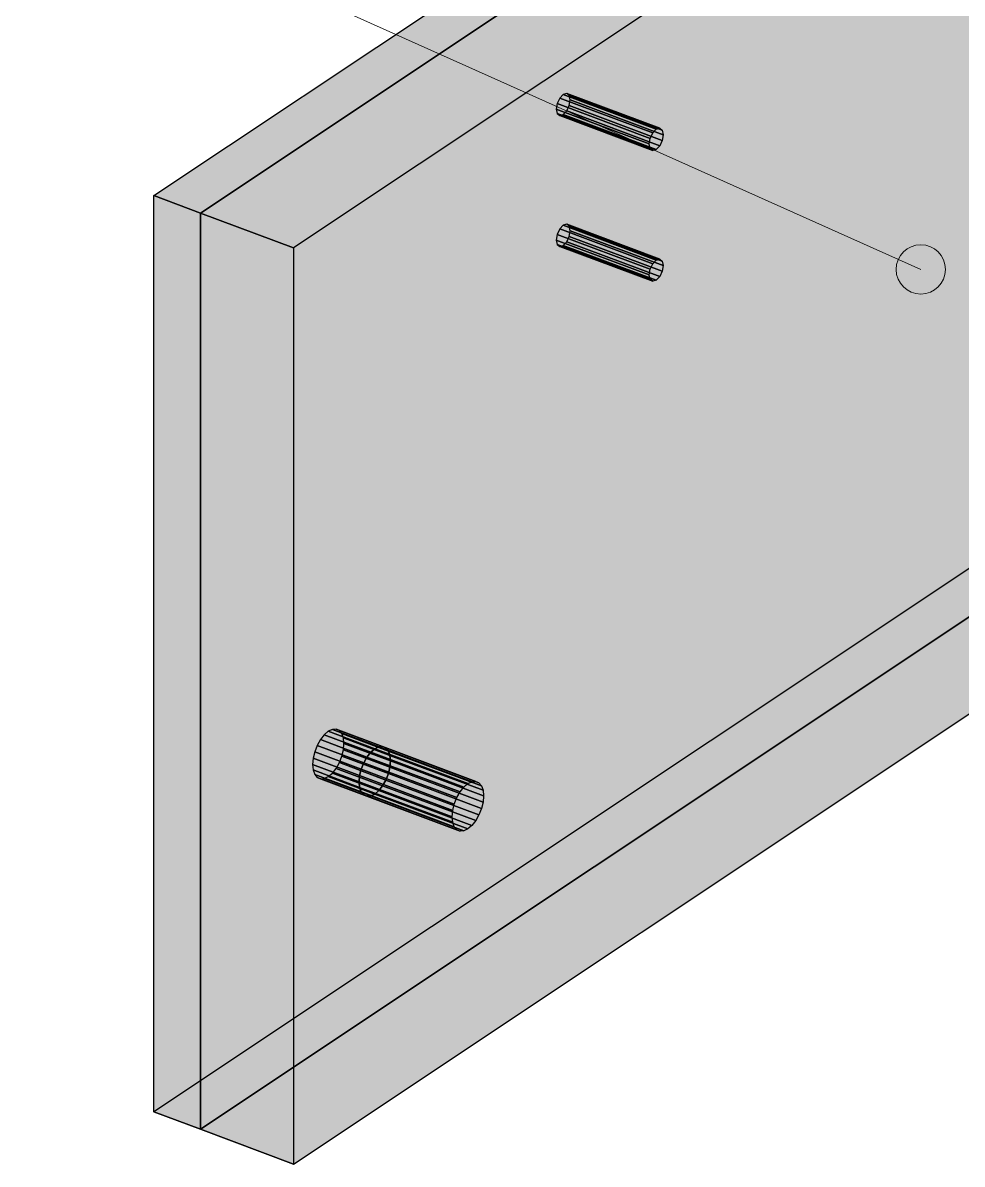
# Model space of a CAD drawing. Header units: millimetres. Extents: x 50 to 612415, y 2 to 4150.
# Drawn here: x 493090.8 to 493300.2, y 2849.1 to 3103.6 of the extents above; entities that cross this region are included whole.
import ezdxf

# ---------------------------------------------------------------- set-up
doc = ezdxf.new("R2010")
doc.units = ezdxf.units.MM
for name, color, linetype, lineweight in [('DIM', 7, 'Continuous', 13), ('HATCH', 8, 'Continuous', 9), ('OUTLINE', 7, 'Continuous', 25)]:
    doc.layers.add(name, color=color, linetype=linetype, lineweight=lineweight)

msp = doc.modelspace()

# ---------------------------------------------------------------- hatches: boundary and pattern name
at = {"layer": 'HATCH', "true_color": 0xccae87}
for points in [[(493120, 3065.079), (493431.08, 3272.466), (493441.449, 3268.577), (493130.369, 3061.191)], [(493130.369, 3061.191), (493441.449, 3268.577), (493462.188, 3260.8), (493151.108, 3053.414)], [(493431.08, 3068.169), (493120, 2860.782), (493130.369, 2856.894), (493441.449, 3064.28)], [(493441.449, 3064.28), (493130.369, 2856.894), (493151.108, 2849.117), (493462.188, 3056.503)]]:
    msp.add_hatch(color=43, dxfattribs=at).paths.add_polyline_path(points)
at = {"layer": 'HATCH', "true_color": 0xbda27d}
for points in [[(493162.265, 2944.147), (493120, 3065.079), (493431.08, 3272.466)], [(493392.195, 3101.177), (493162.265, 2944.147), (493431.08, 3272.466)], [(493441.449, 3268.577), (493130.369, 3061.191), (493172.635, 2940.259)], [(493211.25, 3087.655), (493130.369, 3061.191), (493441.449, 3268.577)], [(493441.449, 3268.577), (493172.635, 2940.259), (493402.564, 3097.289)], [(493212.028, 3087.872), (493211.25, 3087.655), (493441.449, 3268.577)], [(493212.597, 3087.43), (493212.028, 3087.872), (493441.449, 3268.577)], [(493360.568, 3187.2), (493212.597, 3087.43), (493441.449, 3268.577)], [(493462.188, 3260.8), (493151.108, 3053.414), (493231.989, 3079.878)], [(493462.188, 3260.8), (493231.989, 3079.878), (493232.766, 3080.095)], [(493462.188, 3260.8), (493232.766, 3080.095), (493233.336, 3079.653)], [(493462.188, 3260.8), (493233.336, 3079.653), (493381.307, 3179.423)], [(493360.568, 3187.2), (493359.79, 3186.381), (493212.597, 3087.43)], [(493359.79, 3186.381), (493359.221, 3185.18), (493212.597, 3087.43)], [(493359.221, 3185.18), (493359.013, 3183.918), (493212.597, 3087.43)], [(493359.013, 3183.918), (493212.805, 3086.447), (493212.597, 3087.43)], [(493212.805, 3086.447), (493359.013, 3183.918), (493359.221, 3182.935)], [(493211.25, 3083.165), (493359.221, 3182.935), (493359.79, 3182.492)], [(493211.25, 3083.165), (493212.028, 3083.984), (493359.221, 3182.935)], [(493360.568, 3158.015), (493211.25, 3083.165), (493359.79, 3182.492)], [(493212.028, 3083.984), (493212.597, 3085.185), (493359.221, 3182.935)], [(493212.597, 3085.185), (493212.805, 3086.447), (493359.221, 3182.935)], [(493233.336, 3079.653), (493380.529, 3178.604), (493381.307, 3179.423)], [(493233.336, 3079.653), (493379.96, 3177.403), (493380.529, 3178.604)], [(493233.336, 3079.653), (493379.751, 3176.141), (493379.96, 3177.403)], [(493233.336, 3079.653), (493233.544, 3078.67), (493379.751, 3176.141)], [(493379.96, 3175.158), (493379.751, 3176.141), (493233.544, 3078.67)], [(493380.529, 3174.715), (493379.96, 3175.158), (493231.989, 3075.388)], [(493379.96, 3175.158), (493232.766, 3076.207), (493231.989, 3075.388)], [(493380.529, 3174.715), (493231.989, 3075.388), (493381.307, 3150.238)], [(493379.96, 3175.158), (493233.336, 3077.408), (493232.766, 3076.207)], [(493379.96, 3175.158), (493233.544, 3078.67), (493233.336, 3077.408)], [(493360.568, 3158.015), (493212.805, 3057.261), (493211.25, 3083.165)], [(493360.568, 3158.015), (493359.79, 3157.196), (493212.805, 3057.261)], [(493359.79, 3157.196), (493359.221, 3155.994), (493212.805, 3057.261)], [(493359.221, 3155.994), (493359.013, 3154.733), (493212.805, 3057.261)], [(493211.25, 3053.979), (493359.221, 3153.749), (493359.79, 3153.307)], [(493211.25, 3053.979), (493212.028, 3054.799), (493359.221, 3153.749)], [(493403.47, 3097.72), (493211.25, 3053.979), (493360.568, 3153.525)], [(493211.25, 3053.979), (493359.79, 3153.307), (493360.568, 3153.525)], [(493212.028, 3054.799), (493212.597, 3056), (493359.221, 3153.749)], [(493212.597, 3056), (493212.805, 3057.261), (493359.221, 3153.749)], [(493212.805, 3057.261), (493359.013, 3154.733), (493359.221, 3153.749)], [(493231.989, 3075.388), (493233.544, 3049.484), (493381.307, 3150.238)], [(493233.544, 3049.484), (493380.529, 3149.419), (493381.307, 3150.238)], [(493233.544, 3049.484), (493379.96, 3148.217), (493380.529, 3149.419)], [(493233.544, 3049.484), (493379.751, 3146.956), (493379.96, 3148.217)], [(493380.529, 3145.53), (493379.96, 3145.972), (493231.989, 3046.202)], [(493379.96, 3145.972), (493232.766, 3047.022), (493231.989, 3046.202)], [(493381.307, 3145.748), (493231.989, 3046.202), (493424.208, 3089.943)], [(493381.307, 3145.748), (493380.529, 3145.53), (493231.989, 3046.202)], [(493379.96, 3145.972), (493233.336, 3048.223), (493232.766, 3047.022)], [(493379.96, 3145.972), (493233.544, 3049.484), (493233.336, 3048.223)], [(493379.96, 3145.972), (493379.751, 3146.956), (493233.544, 3049.484)], [(493392.195, 3101.177), (493162.385, 2942.919), (493162.265, 2944.147)], [(493392.195, 3101.177), (493391.289, 3100.401), (493162.385, 2942.919)], [(493391.289, 3100.401), (493390.445, 3099.334), (493162.385, 2942.919)], [(493390.445, 3099.334), (493389.72, 3098.048), (493162.385, 2942.919)], [(493389.72, 3098.048), (493389.164, 3096.631), (493162.385, 2942.919)], [(493402.564, 3097.289), (493172.754, 2939.031), (493172.635, 2940.259)], [(493172.635, 2940.259), (493172.754, 2939.031), (493402.564, 3097.289)], [(493402.564, 3097.289), (493172.635, 2940.259), (493210.472, 3053.762)], [(493172.754, 2939.031), (493401.658, 3096.513), (493402.564, 3097.289)], [(493402.564, 3097.289), (493401.658, 3096.513), (493172.754, 2939.031)], [(493403.47, 3097.72), (493402.564, 3097.289), (493210.472, 3053.762)], [(493403.47, 3097.72), (493210.472, 3053.762), (493211.25, 3053.979)], [(493389.164, 3096.631), (493388.814, 3095.18), (493162.385, 2942.919)], [(493388.814, 3095.18), (493388.695, 3093.793), (493162.385, 2942.919)], [(493172.754, 2939.031), (493400.814, 3095.445), (493401.658, 3096.513)], [(493401.658, 3096.513), (493400.814, 3095.445), (493172.754, 2939.031)], [(493172.754, 2939.031), (493400.089, 3094.159), (493400.814, 3095.445)], [(493400.814, 3095.445), (493400.089, 3094.159), (493172.754, 2939.031)], [(493158.885, 2935.535), (493388.814, 3092.565), (493389.164, 3091.58)], [(493158.885, 2935.535), (493159.791, 2936.311), (493388.814, 3092.565)], [(493159.791, 2936.311), (493160.635, 2937.378), (493388.814, 3092.565)], [(493160.635, 2937.378), (493161.36, 2938.664), (493388.814, 3092.565)], [(493161.36, 2938.664), (493161.916, 2940.081), (493388.814, 3092.565)], [(493161.916, 2940.081), (493162.265, 2941.532), (493388.814, 3092.565)], [(493162.265, 2941.532), (493162.385, 2942.919), (493388.814, 3092.565)], [(493162.385, 2942.919), (493388.695, 3093.793), (493388.814, 3092.565)], [(493400.089, 3094.159), (493399.533, 3092.743), (493172.754, 2939.031)], [(493172.754, 2939.031), (493399.533, 3092.743), (493400.089, 3094.159)], [(493399.533, 3092.743), (493399.184, 3091.291), (493172.754, 2939.031)], [(493172.754, 2939.031), (493399.184, 3091.291), (493399.533, 3092.743)], [(493158.885, 2935.535), (493389.164, 3091.58), (493389.72, 3090.904)], [(493158.885, 2935.535), (493389.72, 3090.904), (493431.08, 3068.169)], [(493172.754, 2939.031), (493399.064, 3089.904), (493399.184, 3091.291)], [(493399.184, 3091.291), (493399.064, 3089.904), (493172.754, 2939.031)], [(493399.184, 3088.676), (493399.064, 3089.904), (493172.754, 2939.031)], [(493172.754, 2939.031), (493399.064, 3089.904), (493399.184, 3088.676)], [(493231.211, 3045.985), (493423.303, 3089.512), (493424.208, 3089.943)], [(493231.989, 3046.202), (493231.211, 3045.985), (493424.208, 3089.943)], [(493211.25, 3087.655), (493210.472, 3086.835), (493130.369, 3061.191)], [(493399.533, 3087.691), (493399.184, 3088.676), (493169.254, 2931.646)], [(493169.254, 2931.646), (493399.184, 3088.676), (493399.533, 3087.691)], [(493399.184, 3088.676), (493170.16, 2932.422), (493169.254, 2931.646)], [(493169.254, 2931.646), (493170.16, 2932.422), (493399.184, 3088.676)], [(493400.089, 3087.016), (493399.533, 3087.691), (493169.254, 2931.646)], [(493169.254, 2931.646), (493399.533, 3087.691), (493400.089, 3087.016)], [(493399.184, 3088.676), (493171.004, 2933.49), (493170.16, 2932.422)], [(493170.16, 2932.422), (493171.004, 2933.49), (493399.184, 3088.676)], [(493399.184, 3088.676), (493171.729, 2934.776), (493171.004, 2933.49)], [(493171.004, 2933.49), (493171.729, 2934.776), (493399.184, 3088.676)], [(493399.184, 3088.676), (493172.285, 2936.193), (493171.729, 2934.776)], [(493171.729, 2934.776), (493172.285, 2936.193), (493399.184, 3088.676)], [(493399.184, 3088.676), (493172.635, 2937.644), (493172.285, 2936.193)], [(493172.285, 2936.193), (493172.635, 2937.644), (493399.184, 3088.676)], [(493399.184, 3088.676), (493172.754, 2939.031), (493172.635, 2937.644)], [(493172.635, 2937.644), (493172.754, 2939.031), (493399.184, 3088.676)], [(493193.373, 2932.482), (493193.493, 2931.254), (493423.303, 3089.512)], [(493231.211, 3045.985), (493193.373, 2932.482), (493423.303, 3089.512)], [(493193.493, 2931.254), (493422.397, 3088.736), (493423.303, 3089.512)], [(493193.493, 2931.254), (493421.553, 3087.668), (493422.397, 3088.736)], [(493193.493, 2931.254), (493420.828, 3086.382), (493421.553, 3087.668)], [(493210.472, 3086.835), (493209.903, 3085.634), (493130.369, 3061.191)], [(493209.903, 3085.634), (493209.695, 3084.373), (493130.369, 3061.191)], [(493441.449, 3064.28), (493400.089, 3087.016), (493169.254, 2931.646)], [(493169.254, 2931.646), (493400.089, 3087.016), (493400.814, 3086.696)], [(493169.254, 2931.646), (493401.658, 3086.754), (493441.449, 3064.28)], [(493169.254, 2931.646), (493400.814, 3086.696), (493401.658, 3086.754)], [(493193.493, 2931.254), (493420.272, 3084.966), (493420.828, 3086.382)], [(493193.493, 2931.254), (493419.922, 3083.514), (493420.272, 3084.966)], [(493130.369, 2856.894), (493209.695, 3084.373), (493209.903, 3083.389)], [(493209.695, 3084.373), (493130.369, 2856.894), (493130.369, 3061.191)], [(493209.695, 3055.187), (493130.369, 2856.894), (493209.903, 3083.389)], [(493193.493, 2931.254), (493419.803, 3082.127), (493419.922, 3083.514)], [(493419.922, 3080.899), (493419.803, 3082.127), (493193.493, 2931.254)], [(493209.903, 3056.449), (493209.695, 3055.187), (493209.903, 3083.389)], [(493212.805, 3057.261), (493212.597, 3058.245), (493209.903, 3083.389)], [(493212.597, 3058.245), (493212.028, 3058.687), (493209.903, 3083.389)], [(493212.028, 3058.687), (493211.25, 3058.469), (493209.903, 3083.389)], [(493211.25, 3058.469), (493210.472, 3057.65), (493209.903, 3083.389)], [(493210.472, 3057.65), (493209.903, 3056.449), (493209.903, 3083.389)], [(493212.805, 3057.261), (493209.903, 3083.389), (493210.472, 3082.947)], [(493212.805, 3057.261), (493210.472, 3082.947), (493211.25, 3083.165)], [(493151.108, 3053.414), (493231.211, 3079.058), (493231.989, 3079.878)], [(493420.272, 3079.914), (493419.922, 3080.899), (493189.993, 2923.869)], [(493419.922, 3080.899), (493190.899, 2924.645), (493189.993, 2923.869)], [(493420.828, 3079.239), (493420.272, 3079.914), (493189.993, 2923.869)], [(493419.922, 3080.899), (493191.743, 2925.713), (493190.899, 2924.645)], [(493419.922, 3080.899), (493192.468, 2926.999), (493191.743, 2925.713)], [(493419.922, 3080.899), (493193.024, 2928.416), (493192.468, 2926.999)], [(493419.922, 3080.899), (493193.373, 2929.867), (493193.024, 2928.416)], [(493419.922, 3080.899), (493193.493, 2931.254), (493193.373, 2929.867)], [(493151.108, 3053.414), (493230.642, 3077.857), (493231.211, 3079.058)], [(493151.108, 3053.414), (493230.433, 3076.596), (493230.642, 3077.857)], [(493421.553, 3078.919), (493420.828, 3079.239), (493189.993, 2923.869)], [(493462.188, 3056.503), (493422.397, 3078.977), (493189.993, 2923.869)], [(493422.397, 3078.977), (493421.553, 3078.919), (493189.993, 2923.869)], [(493230.642, 3075.612), (493230.433, 3076.596), (493151.108, 2849.117)], [(493151.108, 3053.414), (493151.108, 2849.117), (493230.433, 3076.596)], [(493230.642, 3075.612), (493151.108, 2849.117), (493230.433, 3047.41)], [(493230.642, 3075.612), (493230.433, 3047.41), (493230.642, 3048.672)], [(493230.642, 3075.612), (493233.336, 3050.468), (493233.544, 3049.484)], [(493230.642, 3075.612), (493232.766, 3050.91), (493233.336, 3050.468)], [(493230.642, 3075.612), (493231.989, 3050.692), (493232.766, 3050.91)], [(493230.642, 3075.612), (493231.211, 3049.873), (493231.989, 3050.692)], [(493230.642, 3075.612), (493230.642, 3048.672), (493231.211, 3049.873)], [(493231.211, 3075.17), (493230.642, 3075.612), (493233.544, 3049.484)], [(493231.989, 3075.388), (493231.211, 3075.17), (493233.544, 3049.484)], [(493158.885, 2935.535), (493431.08, 3068.169), (493120, 2860.782)], [(493162.265, 2944.147), (493161.916, 2945.132), (493120, 3065.079)], [(493161.916, 2945.132), (493161.36, 2945.808), (493120, 3065.079)], [(493161.36, 2945.808), (493160.635, 2946.127), (493120, 3065.079)], [(493160.635, 2946.127), (493159.791, 2946.069), (493120, 3065.079)], [(493159.791, 2946.069), (493158.885, 2945.637), (493120, 3065.079)], [(493158.885, 2945.637), (493157.979, 2944.861), (493120, 3065.079)], [(493157.979, 2944.861), (493157.135, 2943.794), (493120, 3065.079)], [(493155.505, 2939.64), (493155.385, 2938.253), (493120, 3065.079)], [(493157.135, 2943.794), (493156.41, 2942.508), (493120, 3065.079)], [(493155.854, 2941.091), (493155.505, 2939.64), (493120, 3065.079)], [(493156.41, 2942.508), (493155.854, 2941.091), (493120, 3065.079)], [(493155.385, 2938.253), (493120, 2860.782), (493120, 3065.079)], [(493130.369, 2856.894), (493441.449, 3064.28), (493169.254, 2931.646)], [(493441.449, 3064.28), (493130.369, 2856.894), (493169.254, 2931.646)], [(493130.369, 3061.191), (493172.285, 2941.244), (493172.635, 2940.259)], [(493130.369, 3061.191), (493171.729, 2941.919), (493172.285, 2941.244)], [(493130.369, 3061.191), (493171.004, 2942.239), (493171.729, 2941.919)], [(493130.369, 3061.191), (493170.16, 2942.181), (493171.004, 2942.239)], [(493130.369, 3061.191), (493169.254, 2941.749), (493170.16, 2942.181)], [(493130.369, 3061.191), (493168.348, 2940.973), (493169.254, 2941.749)], [(493130.369, 3061.191), (493167.504, 2939.906), (493168.348, 2940.973)], [(493130.369, 3061.191), (493165.755, 2934.365), (493165.874, 2935.751)], [(493130.369, 3061.191), (493166.78, 2938.62), (493167.504, 2939.906)], [(493130.369, 3061.191), (493165.874, 2935.751), (493166.223, 2937.203)], [(493130.369, 3061.191), (493166.223, 2937.203), (493166.78, 2938.62)], [(493130.369, 3061.191), (493130.369, 2856.894), (493165.755, 2934.365)], [(493130.369, 2856.894), (493209.695, 3055.187), (493209.903, 3054.204)], [(493130.369, 2856.894), (493209.903, 3054.204), (493210.472, 3053.762)], [(493189.993, 2923.869), (493151.108, 2849.117), (493462.188, 3056.503)], [(493166.78, 2938.62), (493130.369, 2856.894), (493210.472, 3053.762)], [(493167.504, 2939.906), (493166.78, 2938.62), (493210.472, 3053.762)], [(493168.348, 2940.973), (493167.504, 2939.906), (493210.472, 3053.762)], [(493169.254, 2941.749), (493168.348, 2940.973), (493210.472, 3053.762)], [(493170.16, 2942.181), (493169.254, 2941.749), (493210.472, 3053.762)], [(493171.004, 2942.239), (493170.16, 2942.181), (493210.472, 3053.762)], [(493171.729, 2941.919), (493171.004, 2942.239), (493210.472, 3053.762)], [(493172.285, 2941.244), (493171.729, 2941.919), (493210.472, 3053.762)], [(493172.635, 2940.259), (493172.285, 2941.244), (493210.472, 3053.762)], [(493230.642, 3046.427), (493230.433, 3047.41), (493151.108, 2849.117)], [(493231.211, 3045.985), (493230.642, 3046.427), (493151.108, 2849.117)], [(493231.211, 3045.985), (493151.108, 2849.117), (493187.518, 2930.843)], [(493231.211, 3045.985), (493187.518, 2930.843), (493188.243, 2932.129)], [(493231.211, 3045.985), (493188.243, 2932.129), (493189.087, 2933.196)], [(493231.211, 3045.985), (493189.087, 2933.196), (493189.993, 2933.972)], [(493231.211, 3045.985), (493189.993, 2933.972), (493190.899, 2934.404)], [(493231.211, 3045.985), (493190.899, 2934.404), (493191.743, 2934.462)], [(493231.211, 3045.985), (493191.743, 2934.462), (493192.468, 2934.142)], [(493231.211, 3045.985), (493192.468, 2934.142), (493193.024, 2933.467)], [(493231.211, 3045.985), (493193.024, 2933.467), (493193.373, 2932.482)], [(493120, 2860.782), (493155.385, 2938.253), (493155.505, 2937.025)], [(493120, 2860.782), (493155.505, 2937.025), (493155.854, 2936.04)], [(493166.78, 2938.62), (493166.223, 2937.203), (493130.369, 2856.894)], [(493166.223, 2937.203), (493165.874, 2935.751), (493130.369, 2856.894)], [(493120, 2860.782), (493155.854, 2936.04), (493156.41, 2935.365)], [(493157.979, 2935.103), (493158.885, 2935.535), (493120, 2860.782)], [(493120, 2860.782), (493156.41, 2935.365), (493157.135, 2935.045)], [(493157.135, 2935.045), (493157.979, 2935.103), (493120, 2860.782)], [(493165.874, 2935.751), (493165.755, 2934.365), (493130.369, 2856.894)], [(493165.874, 2933.137), (493165.755, 2934.365), (493130.369, 2856.894)], [(493130.369, 2856.894), (493165.755, 2934.365), (493165.874, 2933.137)], [(493166.223, 2932.151), (493165.874, 2933.137), (493130.369, 2856.894)], [(493130.369, 2856.894), (493165.874, 2933.137), (493166.223, 2932.151)], [(493166.78, 2931.476), (493166.223, 2932.151), (493130.369, 2856.894)], [(493130.369, 2856.894), (493166.223, 2932.151), (493166.78, 2931.476)], [(493130.369, 2856.894), (493169.254, 2931.646), (493168.348, 2931.215)], [(493130.369, 2856.894), (493168.348, 2931.215), (493169.254, 2931.646)], [(493167.504, 2931.157), (493166.78, 2931.476), (493130.369, 2856.894)], [(493130.369, 2856.894), (493166.78, 2931.476), (493167.504, 2931.157)], [(493130.369, 2856.894), (493168.348, 2931.215), (493167.504, 2931.157)], [(493130.369, 2856.894), (493167.504, 2931.157), (493168.348, 2931.215)], [(493151.108, 2849.117), (493186.962, 2929.426), (493187.518, 2930.843)], [(493151.108, 2849.117), (493186.613, 2927.974), (493186.962, 2929.426)], [(493151.108, 2849.117), (493186.493, 2926.588), (493186.613, 2927.974)], [(493186.613, 2925.36), (493186.493, 2926.588), (493151.108, 2849.117)], [(493186.962, 2924.374), (493186.613, 2925.36), (493151.108, 2849.117)], [(493187.518, 2923.699), (493186.962, 2924.374), (493151.108, 2849.117)], [(493189.993, 2923.869), (493189.087, 2923.438), (493151.108, 2849.117)], [(493188.243, 2923.38), (493187.518, 2923.699), (493151.108, 2849.117)], [(493189.087, 2923.438), (493188.243, 2923.38), (493151.108, 2849.117)]]:
    msp.add_hatch(color=33, dxfattribs=at).paths.add_polyline_path(points)
at = {"layer": 'HATCH', "true_color": 0xceb088}
for points in [[(493211.25, 3087.655), (493210.472, 3086.835), (493231.211, 3079.058), (493231.989, 3079.878)], [(493211.25, 3083.165), (493212.028, 3083.984), (493232.766, 3076.207), (493231.989, 3075.388)], [(493211.25, 3058.469), (493210.472, 3057.65), (493231.211, 3049.873), (493231.989, 3050.692)], [(493211.25, 3053.979), (493212.028, 3054.799), (493232.766, 3047.022), (493231.989, 3046.202)], [(493157.979, 2944.861), (493157.135, 2943.794), (493167.504, 2939.906), (493168.348, 2940.973)], [(493168.348, 2940.973), (493167.504, 2939.906), (493188.243, 2932.129), (493189.087, 2933.196)], [(493159.791, 2936.311), (493160.635, 2937.378), (493171.004, 2933.49), (493170.16, 2932.422)], [(493170.16, 2932.422), (493171.004, 2933.49), (493191.743, 2925.713), (493190.899, 2924.645)]]:
    msp.add_hatch(color=43, dxfattribs=at).paths.add_polyline_path(points)
at = {"layer": 'HATCH', "true_color": 0xc8ab85}
for points in [[(493212.028, 3087.872), (493211.25, 3087.655), (493231.989, 3079.878), (493232.766, 3080.095)], [(493210.472, 3082.947), (493211.25, 3083.165), (493231.989, 3075.388), (493231.211, 3075.17)], [(493212.028, 3058.687), (493211.25, 3058.469), (493231.989, 3050.692), (493232.766, 3050.91)], [(493210.472, 3053.762), (493211.25, 3053.979), (493231.989, 3046.202), (493231.211, 3045.985)]]:
    msp.add_hatch(color=43, dxfattribs=at).paths.add_polyline_path(points)
at = {"layer": 'HATCH', "true_color": 0xbea27e}
for points in [[(493212.597, 3087.43), (493212.028, 3087.872), (493232.766, 3080.095), (493233.336, 3079.653)], [(493209.903, 3083.389), (493210.472, 3082.947), (493231.211, 3075.17), (493230.642, 3075.612)], [(493212.597, 3058.245), (493212.028, 3058.687), (493232.766, 3050.91), (493233.336, 3050.468)], [(493209.903, 3054.204), (493210.472, 3053.762), (493231.211, 3045.985), (493230.642, 3046.427)]]:
    msp.add_hatch(color=33, dxfattribs=at).paths.add_polyline_path(points)
at = {"layer": 'HATCH', "true_color": 0xba9f7b}
for points in [[(493212.805, 3086.447), (493212.597, 3087.43), (493233.336, 3079.653), (493233.544, 3078.67)], [(493209.695, 3084.373), (493209.903, 3083.389), (493230.642, 3075.612), (493230.433, 3076.596)], [(493212.805, 3057.261), (493212.597, 3058.245), (493233.336, 3050.468), (493233.544, 3049.484)], [(493209.695, 3055.187), (493209.903, 3054.204), (493230.642, 3046.427), (493230.433, 3047.41)]]:
    msp.add_hatch(color=33, dxfattribs=at).paths.add_polyline_path(points)
at = {"layer": 'HATCH', "true_color": 0xc5a883}
for points in [[(493209.903, 3085.634), (493209.695, 3084.373), (493230.433, 3076.596), (493230.642, 3077.857)], [(493212.597, 3085.185), (493212.805, 3086.447), (493233.544, 3078.67), (493233.336, 3077.408)], [(493212.597, 3056), (493212.805, 3057.261), (493233.544, 3049.484), (493233.336, 3048.223)], [(493209.903, 3056.449), (493209.695, 3055.187), (493230.433, 3047.41), (493230.642, 3048.672)]]:
    msp.add_hatch(color=43, dxfattribs=at).paths.add_polyline_path(points)
at = {"layer": 'HATCH', "true_color": 0xccaf87}
for points in [[(493210.472, 3086.835), (493209.903, 3085.634), (493230.642, 3077.857), (493231.211, 3079.058)], [(493212.028, 3083.984), (493212.597, 3085.185), (493233.336, 3077.408), (493232.766, 3076.207)], [(493210.472, 3057.65), (493209.903, 3056.449), (493230.642, 3048.672), (493231.211, 3049.873)], [(493212.028, 3054.799), (493212.597, 3056), (493233.336, 3048.223), (493232.766, 3047.022)]]:
    msp.add_hatch(color=43, dxfattribs=at).paths.add_polyline_path(points)
at = {"layer": 'HATCH', "true_color": 0xc0a47f}
for points in [[(493120, 2860.782), (493120, 3065.079), (493130.369, 3061.191), (493130.369, 2856.894)], [(493130.369, 2856.894), (493130.369, 3061.191), (493151.108, 3053.414), (493151.108, 2849.117)]]:
    msp.add_hatch(color=33, dxfattribs=at).paths.add_polyline_path(points)
at = {"layer": 'HATCH', "true_color": 0xcdaf88}
for points in [[(493158.885, 2945.637), (493157.979, 2944.861), (493168.348, 2940.973), (493169.254, 2941.749)], [(493157.135, 2943.794), (493156.41, 2942.508), (493166.78, 2938.62), (493167.504, 2939.906)], [(493167.504, 2939.906), (493166.78, 2938.62), (493187.518, 2930.843), (493188.243, 2932.129)], [(493169.254, 2941.749), (493168.348, 2940.973), (493189.087, 2933.196), (493189.993, 2933.972)], [(493160.635, 2937.378), (493161.36, 2938.664), (493171.729, 2934.776), (493171.004, 2933.49)], [(493158.885, 2935.535), (493159.791, 2936.311), (493170.16, 2932.422), (493169.254, 2931.646)], [(493171.004, 2933.49), (493171.729, 2934.776), (493192.468, 2926.999), (493191.743, 2925.713)], [(493169.254, 2931.646), (493170.16, 2932.422), (493190.899, 2924.645), (493189.993, 2923.869)]]:
    msp.add_hatch(color=43, dxfattribs=at).paths.add_polyline_path(points)
at = {"layer": 'HATCH', "true_color": 0xcaad86}
for points in [[(493159.791, 2946.069), (493158.885, 2945.637), (493169.254, 2941.749), (493170.16, 2942.181)], [(493170.16, 2942.181), (493169.254, 2941.749), (493189.993, 2933.972), (493190.899, 2934.404)], [(493157.979, 2935.103), (493158.885, 2935.535), (493169.254, 2931.646), (493168.348, 2931.215)], [(493168.348, 2931.215), (493169.254, 2931.646), (493189.993, 2923.869), (493189.087, 2923.438)]]:
    msp.add_hatch(color=43, dxfattribs=at).paths.add_polyline_path(points)
at = {"layer": 'HATCH', "true_color": 0xc6a983}
for points in [[(493160.635, 2946.127), (493159.791, 2946.069), (493170.16, 2942.181), (493171.004, 2942.239)], [(493171.004, 2942.239), (493170.16, 2942.181), (493190.899, 2934.404), (493191.743, 2934.462)], [(493157.135, 2935.045), (493157.979, 2935.103), (493168.348, 2931.215), (493167.504, 2931.157)], [(493167.504, 2931.157), (493168.348, 2931.215), (493189.087, 2923.438), (493188.243, 2923.38)]]:
    msp.add_hatch(color=43, dxfattribs=at).paths.add_polyline_path(points)
at = {"layer": 'HATCH', "true_color": 0xc1a580}
for points in [[(493161.36, 2945.808), (493160.635, 2946.127), (493171.004, 2942.239), (493171.729, 2941.919)], [(493171.729, 2941.919), (493171.004, 2942.239), (493191.743, 2934.462), (493192.468, 2934.142)], [(493156.41, 2935.365), (493157.135, 2935.045), (493167.504, 2931.157), (493166.78, 2931.476)], [(493166.78, 2931.476), (493167.504, 2931.157), (493188.243, 2923.38), (493187.518, 2923.699)]]:
    msp.add_hatch(color=33, dxfattribs=at).paths.add_polyline_path(points)
at = {"layer": 'HATCH', "true_color": 0xbba07c}
for points in [[(493161.916, 2945.132), (493161.36, 2945.808), (493171.729, 2941.919), (493172.285, 2941.244)], [(493172.285, 2941.244), (493171.729, 2941.919), (493192.468, 2934.142), (493193.024, 2933.467)], [(493155.854, 2936.04), (493156.41, 2935.365), (493166.78, 2931.476), (493166.223, 2932.151)], [(493166.223, 2932.151), (493166.78, 2931.476), (493187.518, 2923.699), (493186.962, 2924.374)]]:
    msp.add_hatch(color=33, dxfattribs=at).paths.add_polyline_path(points)
at = {"layer": 'HATCH', "true_color": 0xb69c79}
for points in [[(493162.265, 2944.147), (493161.916, 2945.132), (493172.285, 2941.244), (493172.635, 2940.259)], [(493172.635, 2940.259), (493172.285, 2941.244), (493193.024, 2933.467), (493193.373, 2932.482)], [(493155.505, 2937.025), (493155.854, 2936.04), (493166.223, 2932.151), (493165.874, 2933.137)], [(493165.874, 2933.137), (493166.223, 2932.151), (493186.962, 2924.374), (493186.613, 2925.36)]]:
    msp.add_hatch(color=33, dxfattribs=at).paths.add_polyline_path(points)
at = {"layer": 'HATCH', "true_color": 0xcbae87}
for points in [[(493156.41, 2942.508), (493155.854, 2941.091), (493166.223, 2937.203), (493166.78, 2938.62)], [(493161.36, 2938.664), (493161.916, 2940.081), (493172.285, 2936.193), (493171.729, 2934.776)], [(493166.78, 2938.62), (493166.223, 2937.203), (493186.962, 2929.426), (493187.518, 2930.843)], [(493171.729, 2934.776), (493172.285, 2936.193), (493193.024, 2928.416), (493192.468, 2926.999)]]:
    msp.add_hatch(color=43, dxfattribs=at).paths.add_polyline_path(points)
at = {"layer": 'HATCH', "true_color": 0xbda17d}
for points in [[(493162.385, 2942.919), (493162.265, 2944.147), (493172.635, 2940.259), (493172.754, 2939.031)], [(493172.754, 2939.031), (493172.635, 2940.259), (493193.373, 2932.482), (493193.493, 2931.254)], [(493155.385, 2938.253), (493155.505, 2937.025), (493165.874, 2933.137), (493165.755, 2934.365)], [(493165.755, 2934.365), (493165.874, 2933.137), (493186.613, 2925.36), (493186.493, 2926.588)]]:
    msp.add_hatch(color=33, dxfattribs=at).paths.add_polyline_path(points)
at = {"layer": 'HATCH', "true_color": 0xc2a681}
for points in [[(493162.265, 2941.532), (493162.385, 2942.919), (493172.754, 2939.031), (493172.635, 2937.644)], [(493155.505, 2939.64), (493155.385, 2938.253), (493165.755, 2934.365), (493165.874, 2935.751)], [(493172.635, 2937.644), (493172.754, 2939.031), (493193.493, 2931.254), (493193.373, 2929.867)], [(493165.874, 2935.751), (493165.755, 2934.365), (493186.493, 2926.588), (493186.613, 2927.974)]]:
    msp.add_hatch(color=43, dxfattribs=at).paths.add_polyline_path(points)
at = {"layer": 'HATCH', "true_color": 0xc7aa84}
for points in [[(493155.854, 2941.091), (493155.505, 2939.64), (493165.874, 2935.751), (493166.223, 2937.203)], [(493161.916, 2940.081), (493162.265, 2941.532), (493172.635, 2937.644), (493172.285, 2936.193)], [(493166.223, 2937.203), (493165.874, 2935.751), (493186.613, 2927.974), (493186.962, 2929.426)], [(493172.285, 2936.193), (493172.635, 2937.644), (493193.373, 2929.867), (493193.024, 2928.416)]]:
    msp.add_hatch(color=43, dxfattribs=at).paths.add_polyline_path(points)

# ---------------------------------------------------------------- linework, layer by layer
at = {"layer": 'DIM'}
msp.add_lwpolyline([(493290.957, 3048.627), (493020, 3170), (492980, 3170)], dxfattribs=at)
msp.add_circle((493290.957, 3048.627), 5.5, dxfattribs=at)
at = {"layer": 'OUTLINE', "color": 139, "true_color": 0x42544a}
for p, q in [((493120, 3065.079), (493431.08, 3272.466)), ((493120, 3065.079), (493431.08, 3272.466)), ((493441.449, 3268.577), (493130.369, 3061.191)), ((493130.369, 3061.191), (493441.449, 3268.577)), ((493441.449, 3268.577), (493130.369, 3061.191)), ((493130.369, 3061.191), (493441.449, 3268.577)), ((493462.188, 3260.8), (493151.108, 3053.414)), ((493462.188, 3260.8), (493151.108, 3053.414)), ((493211.25, 3087.655), (493210.472, 3086.835)), ((493211.25, 3087.655), (493210.472, 3086.835)), ((493212.028, 3087.872), (493211.25, 3087.655)), ((493212.028, 3087.872), (493211.25, 3087.655)), ((493211.25, 3087.655), (493231.989, 3079.878)), ((493231.989, 3079.878), (493211.25, 3087.655)), ((493212.597, 3087.43), (493212.028, 3087.872)), ((493212.597, 3087.43), (493212.028, 3087.872)), ((493212.028, 3087.872), (493232.766, 3080.095)), ((493232.766, 3080.095), (493212.028, 3087.872)), ((493212.805, 3086.447), (493212.597, 3087.43)), ((493212.805, 3086.447), (493212.597, 3087.43)), ((493212.597, 3087.43), (493233.336, 3079.653)), ((493233.336, 3079.653), (493212.597, 3087.43)), ((493209.903, 3085.634), (493209.695, 3084.373)), ((493209.903, 3085.634), (493209.695, 3084.373)), ((493210.472, 3086.835), (493209.903, 3085.634)), ((493210.472, 3086.835), (493209.903, 3085.634)), ((493230.642, 3077.857), (493209.903, 3085.634)), ((493209.903, 3085.634), (493230.642, 3077.857)), ((493210.472, 3086.835), (493231.211, 3079.058)), ((493231.211, 3079.058), (493210.472, 3086.835)), ((493212.028, 3083.984), (493212.597, 3085.185)), ((493212.028, 3083.984), (493212.597, 3085.185)), ((493212.597, 3085.185), (493212.805, 3086.447)), ((493212.597, 3085.185), (493212.805, 3086.447)), ((493212.597, 3085.185), (493233.336, 3077.408)), ((493233.336, 3077.408), (493212.597, 3085.185)), ((493212.805, 3086.447), (493233.544, 3078.67)), ((493233.544, 3078.67), (493212.805, 3086.447)), ((493209.695, 3084.373), (493209.903, 3083.389)), ((493209.695, 3084.373), (493209.903, 3083.389)), ((493230.433, 3076.596), (493209.695, 3084.373)), ((493209.695, 3084.373), (493230.433, 3076.596)), ((493209.903, 3083.389), (493210.472, 3082.947)), ((493209.903, 3083.389), (493210.472, 3082.947)), ((493230.642, 3075.612), (493209.903, 3083.389)), ((493209.903, 3083.389), (493230.642, 3075.612)), ((493210.472, 3082.947), (493211.25, 3083.165)), ((493210.472, 3082.947), (493211.25, 3083.165)), ((493231.211, 3075.17), (493210.472, 3082.947)), ((493210.472, 3082.947), (493231.211, 3075.17)), ((493211.25, 3083.165), (493212.028, 3083.984)), ((493211.25, 3083.165), (493212.028, 3083.984)), ((493231.989, 3075.388), (493211.25, 3083.165)), ((493211.25, 3083.165), (493231.989, 3075.388)), ((493232.766, 3076.207), (493212.028, 3083.984)), ((493212.028, 3083.984), (493232.766, 3076.207)), ((493231.211, 3079.058), (493231.989, 3079.878)), ((493231.211, 3079.058), (493231.989, 3079.878)), ((493231.989, 3079.878), (493232.766, 3080.095)), ((493231.989, 3079.878), (493232.766, 3080.095)), ((493232.766, 3080.095), (493233.336, 3079.653)), ((493232.766, 3080.095), (493233.336, 3079.653)), ((493233.336, 3079.653), (493233.544, 3078.67)), ((493233.336, 3079.653), (493233.544, 3078.67)), ((493230.433, 3076.596), (493230.642, 3077.857)), ((493230.433, 3076.596), (493230.642, 3077.857)), ((493230.642, 3077.857), (493231.211, 3079.058)), ((493230.642, 3077.857), (493231.211, 3079.058)), ((493233.336, 3077.408), (493232.766, 3076.207)), ((493233.336, 3077.408), (493232.766, 3076.207)), ((493233.544, 3078.67), (493233.336, 3077.408)), ((493233.544, 3078.67), (493233.336, 3077.408)), ((493230.642, 3075.612), (493230.433, 3076.596)), ((493230.642, 3075.612), (493230.433, 3076.596)), ((493231.211, 3075.17), (493230.642, 3075.612)), ((493231.211, 3075.17), (493230.642, 3075.612)), ((493231.989, 3075.388), (493231.211, 3075.17)), ((493231.989, 3075.388), (493231.211, 3075.17)), ((493232.766, 3076.207), (493231.989, 3075.388)), ((493232.766, 3076.207), (493231.989, 3075.388)), ((493431.08, 3068.169), (493120, 2860.782)), ((493431.08, 3068.169), (493120, 2860.782)), ((493130.369, 3061.191), (493120, 3065.079)), ((493120, 2860.782), (493120, 3065.079)), ((493120, 2860.782), (493120, 3065.079)), ((493120, 3065.079), (493130.369, 3061.191)), ((493130.369, 2856.894), (493441.449, 3064.28)), ((493441.449, 3064.28), (493130.369, 2856.894)), ((493130.369, 2856.894), (493441.449, 3064.28)), ((493441.449, 3064.28), (493130.369, 2856.894)), ((493151.108, 3053.414), (493130.369, 3061.191)), ((493130.369, 3061.191), (493130.369, 2856.894)), ((493130.369, 2856.894), (493130.369, 3061.191)), ((493130.369, 3061.191), (493130.369, 2856.894)), ((493130.369, 2856.894), (493130.369, 3061.191)), ((493130.369, 3061.191), (493151.108, 3053.414)), ((493210.472, 3057.65), (493209.903, 3056.449)), ((493210.472, 3057.65), (493209.903, 3056.449)), ((493211.25, 3058.469), (493210.472, 3057.65)), ((493211.25, 3058.469), (493210.472, 3057.65)), ((493210.472, 3057.65), (493231.211, 3049.873)), ((493231.211, 3049.873), (493210.472, 3057.65)), ((493212.028, 3058.687), (493211.25, 3058.469)), ((493212.028, 3058.687), (493211.25, 3058.469)), ((493211.25, 3058.469), (493231.989, 3050.692)), ((493231.989, 3050.692), (493211.25, 3058.469)), ((493212.597, 3058.245), (493212.028, 3058.687)), ((493212.597, 3058.245), (493212.028, 3058.687)), ((493212.028, 3058.687), (493232.766, 3050.91)), ((493232.766, 3050.91), (493212.028, 3058.687)), ((493212.805, 3057.261), (493212.597, 3058.245)), ((493212.805, 3057.261), (493212.597, 3058.245)), ((493212.597, 3058.245), (493233.336, 3050.468)), ((493233.336, 3050.468), (493212.597, 3058.245)), ((493212.597, 3056), (493212.805, 3057.261)), ((493212.597, 3056), (493212.805, 3057.261)), ((493212.805, 3057.261), (493233.544, 3049.484)), ((493233.544, 3049.484), (493212.805, 3057.261)), ((493151.108, 2849.117), (493462.188, 3056.503)), ((493151.108, 2849.117), (493462.188, 3056.503)), ((493209.903, 3056.449), (493209.695, 3055.187)), ((493209.903, 3056.449), (493209.695, 3055.187)), ((493209.695, 3055.187), (493209.903, 3054.204)), ((493209.695, 3055.187), (493209.903, 3054.204)), ((493230.433, 3047.41), (493209.695, 3055.187)), ((493209.695, 3055.187), (493230.433, 3047.41)), ((493230.642, 3048.672), (493209.903, 3056.449)), ((493209.903, 3056.449), (493230.642, 3048.672)), ((493209.903, 3054.204), (493210.472, 3053.762)), ((493209.903, 3054.204), (493210.472, 3053.762)), ((493230.642, 3046.427), (493209.903, 3054.204)), ((493209.903, 3054.204), (493230.642, 3046.427)), ((493210.472, 3053.762), (493211.25, 3053.979)), ((493210.472, 3053.762), (493211.25, 3053.979)), ((493211.25, 3053.979), (493212.028, 3054.799)), ((493211.25, 3053.979), (493212.028, 3054.799)), ((493231.989, 3046.202), (493211.25, 3053.979)), ((493211.25, 3053.979), (493231.989, 3046.202)), ((493212.028, 3054.799), (493212.597, 3056)), ((493212.028, 3054.799), (493212.597, 3056)), ((493232.766, 3047.022), (493212.028, 3054.799)), ((493212.028, 3054.799), (493232.766, 3047.022)), ((493212.597, 3056), (493233.336, 3048.223)), ((493233.336, 3048.223), (493212.597, 3056)), ((493151.108, 3053.414), (493151.108, 2849.117)), ((493151.108, 3053.414), (493151.108, 2849.117)), ((493231.211, 3045.985), (493210.472, 3053.762)), ((493210.472, 3053.762), (493231.211, 3045.985)), ((493230.642, 3048.672), (493231.211, 3049.873)), ((493230.642, 3048.672), (493231.211, 3049.873)), ((493231.211, 3049.873), (493231.989, 3050.692)), ((493231.211, 3049.873), (493231.989, 3050.692)), ((493231.989, 3050.692), (493232.766, 3050.91)), ((493231.989, 3050.692), (493232.766, 3050.91)), ((493232.766, 3050.91), (493233.336, 3050.468)), ((493232.766, 3050.91), (493233.336, 3050.468)), ((493233.336, 3050.468), (493233.544, 3049.484)), ((493233.336, 3050.468), (493233.544, 3049.484)), ((493233.544, 3049.484), (493233.336, 3048.223)), ((493233.544, 3049.484), (493233.336, 3048.223)), ((493230.433, 3047.41), (493230.642, 3048.672)), ((493230.433, 3047.41), (493230.642, 3048.672)), ((493230.642, 3046.427), (493230.433, 3047.41)), ((493230.642, 3046.427), (493230.433, 3047.41)), ((493231.211, 3045.985), (493230.642, 3046.427)), ((493231.211, 3045.985), (493230.642, 3046.427)), ((493232.766, 3047.022), (493231.989, 3046.202)), ((493232.766, 3047.022), (493231.989, 3046.202)), ((493233.336, 3048.223), (493232.766, 3047.022)), ((493233.336, 3048.223), (493232.766, 3047.022)), ((493231.989, 3046.202), (493231.211, 3045.985)), ((493231.989, 3046.202), (493231.211, 3045.985)), ((493157.979, 2944.861), (493157.135, 2943.794)), ((493157.979, 2944.861), (493157.135, 2943.794)), ((493158.885, 2945.637), (493157.979, 2944.861)), ((493158.885, 2945.637), (493157.979, 2944.861)), ((493157.979, 2944.861), (493168.348, 2940.973)), ((493168.348, 2940.973), (493157.979, 2944.861)), ((493159.791, 2946.069), (493158.885, 2945.637)), ((493159.791, 2946.069), (493158.885, 2945.637)), ((493158.885, 2945.637), (493169.254, 2941.749)), ((493169.254, 2941.749), (493158.885, 2945.637)), ((493160.635, 2946.127), (493159.791, 2946.069)), ((493160.635, 2946.127), (493159.791, 2946.069)), ((493159.791, 2946.069), (493170.16, 2942.181)), ((493170.16, 2942.181), (493159.791, 2946.069)), ((493161.36, 2945.808), (493160.635, 2946.127)), ((493160.635, 2946.127), (493171.004, 2942.239)), ((493171.004, 2942.239), (493160.635, 2946.127)), ((493161.36, 2945.808), (493160.635, 2946.127)), ((493161.916, 2945.132), (493161.36, 2945.808)), ((493161.36, 2945.808), (493171.729, 2941.919)), ((493171.729, 2941.919), (493161.36, 2945.808)), ((493161.916, 2945.132), (493161.36, 2945.808)), ((493162.265, 2944.147), (493161.916, 2945.132)), ((493161.916, 2945.132), (493172.285, 2941.244)), ((493172.285, 2941.244), (493161.916, 2945.132)), ((493162.265, 2944.147), (493161.916, 2945.132)), ((493156.41, 2942.508), (493155.854, 2941.091)), ((493156.41, 2942.508), (493155.854, 2941.091)), ((493157.135, 2943.794), (493156.41, 2942.508)), ((493157.135, 2943.794), (493156.41, 2942.508)), ((493156.41, 2942.508), (493166.78, 2938.62)), ((493166.78, 2938.62), (493156.41, 2942.508)), ((493157.135, 2943.794), (493167.504, 2939.906)), ((493167.504, 2939.906), (493157.135, 2943.794)), ((493162.385, 2942.919), (493162.265, 2944.147)), ((493162.385, 2942.919), (493162.265, 2944.147)), ((493162.265, 2944.147), (493172.635, 2940.259)), ((493172.635, 2940.259), (493162.265, 2944.147)), ((493162.265, 2941.532), (493162.385, 2942.919)), ((493162.265, 2941.532), (493162.385, 2942.919)), ((493162.385, 2942.919), (493172.754, 2939.031)), ((493172.754, 2939.031), (493162.385, 2942.919)), ((493169.254, 2941.749), (493170.16, 2942.181)), ((493170.16, 2942.181), (493169.254, 2941.749)), ((493170.16, 2942.181), (493169.254, 2941.749)), ((493169.254, 2941.749), (493170.16, 2942.181)), ((493170.16, 2942.181), (493171.004, 2942.239)), ((493171.004, 2942.239), (493170.16, 2942.181)), ((493171.004, 2942.239), (493170.16, 2942.181)), ((493170.16, 2942.181), (493171.004, 2942.239)), ((493170.16, 2942.181), (493190.899, 2934.404)), ((493190.899, 2934.404), (493170.16, 2942.181)), ((493171.004, 2942.239), (493171.729, 2941.919)), ((493171.729, 2941.919), (493171.004, 2942.239)), ((493171.729, 2941.919), (493171.004, 2942.239)), ((493171.004, 2942.239), (493191.743, 2934.462)), ((493191.743, 2934.462), (493171.004, 2942.239)), ((493171.004, 2942.239), (493171.729, 2941.919)), ((493155.505, 2939.64), (493155.385, 2938.253)), ((493155.505, 2939.64), (493155.385, 2938.253)), ((493155.854, 2941.091), (493155.505, 2939.64)), ((493155.854, 2941.091), (493155.505, 2939.64)), ((493165.874, 2935.751), (493155.505, 2939.64)), ((493155.505, 2939.64), (493165.874, 2935.751)), ((493166.223, 2937.203), (493155.854, 2941.091)), ((493155.854, 2941.091), (493166.223, 2937.203)), ((493161.36, 2938.664), (493161.916, 2940.081)), ((493161.36, 2938.664), (493161.916, 2940.081)), ((493161.916, 2940.081), (493162.265, 2941.532)), ((493161.916, 2940.081), (493162.265, 2941.532)), ((493161.916, 2940.081), (493172.285, 2936.193)), ((493172.285, 2936.193), (493161.916, 2940.081)), ((493162.265, 2941.532), (493172.635, 2937.644)), ((493172.635, 2937.644), (493162.265, 2941.532)), ((493166.78, 2938.62), (493167.504, 2939.906)), ((493167.504, 2939.906), (493166.78, 2938.62)), ((493167.504, 2939.906), (493166.78, 2938.62)), ((493166.78, 2938.62), (493167.504, 2939.906)), ((493167.504, 2939.906), (493168.348, 2940.973)), ((493168.348, 2940.973), (493167.504, 2939.906)), ((493168.348, 2940.973), (493167.504, 2939.906)), ((493167.504, 2939.906), (493168.348, 2940.973)), ((493167.504, 2939.906), (493188.243, 2932.129)), ((493188.243, 2932.129), (493167.504, 2939.906)), ((493168.348, 2940.973), (493169.254, 2941.749)), ((493169.254, 2941.749), (493168.348, 2940.973)), ((493169.254, 2941.749), (493168.348, 2940.973)), ((493168.348, 2940.973), (493169.254, 2941.749)), ((493168.348, 2940.973), (493189.087, 2933.196)), ((493189.087, 2933.196), (493168.348, 2940.973)), ((493169.254, 2941.749), (493189.993, 2933.972)), ((493189.993, 2933.972), (493169.254, 2941.749)), ((493171.729, 2941.919), (493172.285, 2941.244)), ((493172.285, 2941.244), (493171.729, 2941.919)), ((493172.285, 2941.244), (493171.729, 2941.919)), ((493171.729, 2941.919), (493192.468, 2934.142)), ((493192.468, 2934.142), (493171.729, 2941.919)), ((493171.729, 2941.919), (493172.285, 2941.244)), ((493172.285, 2941.244), (493172.635, 2940.259)), ((493172.635, 2940.259), (493172.285, 2941.244)), ((493172.635, 2940.259), (493172.285, 2941.244)), ((493172.285, 2941.244), (493193.024, 2933.467)), ((493193.024, 2933.467), (493172.285, 2941.244)), ((493172.285, 2941.244), (493172.635, 2940.259)), ((493172.754, 2939.031), (493172.635, 2940.259)), ((493172.635, 2940.259), (493172.754, 2939.031)), ((493172.635, 2940.259), (493172.754, 2939.031)), ((493172.754, 2939.031), (493172.635, 2940.259)), ((493172.635, 2940.259), (493193.373, 2932.482)), ((493193.373, 2932.482), (493172.635, 2940.259)), ((493155.385, 2938.253), (493155.505, 2937.025)), ((493165.755, 2934.365), (493155.385, 2938.253)), ((493155.385, 2938.253), (493155.505, 2937.025)), ((493155.385, 2938.253), (493165.755, 2934.365)), ((493155.505, 2937.025), (493155.854, 2936.04)), ((493165.874, 2933.137), (493155.505, 2937.025)), ((493155.505, 2937.025), (493155.854, 2936.04)), ((493155.505, 2937.025), (493165.874, 2933.137)), ((493159.791, 2936.311), (493160.635, 2937.378)), ((493159.791, 2936.311), (493160.635, 2937.378)), ((493160.635, 2937.378), (493161.36, 2938.664)), ((493160.635, 2937.378), (493161.36, 2938.664)), ((493171.004, 2933.49), (493160.635, 2937.378)), ((493160.635, 2937.378), (493171.004, 2933.49)), ((493171.729, 2934.776), (493161.36, 2938.664)), ((493161.36, 2938.664), (493171.729, 2934.776)), ((493165.874, 2935.751), (493166.223, 2937.203)), ((493166.223, 2937.203), (493165.874, 2935.751)), ((493166.223, 2937.203), (493165.874, 2935.751)), ((493165.874, 2935.751), (493166.223, 2937.203)), ((493166.223, 2937.203), (493166.78, 2938.62)), ((493166.78, 2938.62), (493166.223, 2937.203)), ((493166.78, 2938.62), (493166.223, 2937.203)), ((493166.223, 2937.203), (493166.78, 2938.62)), ((493186.962, 2929.426), (493166.223, 2937.203)), ((493166.223, 2937.203), (493186.962, 2929.426)), ((493166.78, 2938.62), (493187.518, 2930.843)), ((493187.518, 2930.843), (493166.78, 2938.62)), ((493172.635, 2937.644), (493172.285, 2936.193)), ((493172.285, 2936.193), (493172.635, 2937.644)), ((493172.635, 2937.644), (493172.285, 2936.193)), ((493172.285, 2936.193), (493172.635, 2937.644)), ((493172.754, 2939.031), (493172.635, 2937.644)), ((493172.635, 2937.644), (493172.754, 2939.031)), ((493172.754, 2939.031), (493172.635, 2937.644)), ((493172.635, 2937.644), (493172.754, 2939.031)), ((493172.635, 2937.644), (493193.373, 2929.867)), ((493193.373, 2929.867), (493172.635, 2937.644)), ((493172.754, 2939.031), (493193.493, 2931.254)), ((493193.493, 2931.254), (493172.754, 2939.031)), ((493155.854, 2936.04), (493156.41, 2935.365)), ((493166.223, 2932.151), (493155.854, 2936.04)), ((493155.854, 2936.04), (493156.41, 2935.365)), ((493155.854, 2936.04), (493166.223, 2932.151)), ((493156.41, 2935.365), (493157.135, 2935.045)), ((493166.78, 2931.476), (493156.41, 2935.365)), ((493156.41, 2935.365), (493157.135, 2935.045)), ((493156.41, 2935.365), (493166.78, 2931.476)), ((493157.135, 2935.045), (493157.979, 2935.103)), ((493157.135, 2935.045), (493157.979, 2935.103)), ((493167.504, 2931.157), (493157.135, 2935.045)), ((493157.135, 2935.045), (493167.504, 2931.157)), ((493157.979, 2935.103), (493158.885, 2935.535)), ((493157.979, 2935.103), (493158.885, 2935.535)), ((493168.348, 2931.215), (493157.979, 2935.103)), ((493157.979, 2935.103), (493168.348, 2931.215)), ((493158.885, 2935.535), (493159.791, 2936.311)), ((493158.885, 2935.535), (493159.791, 2936.311)), ((493169.254, 2931.646), (493158.885, 2935.535)), ((493158.885, 2935.535), (493169.254, 2931.646)), ((493170.16, 2932.422), (493159.791, 2936.311)), ((493159.791, 2936.311), (493170.16, 2932.422)), ((493165.755, 2934.365), (493165.874, 2935.751)), ((493165.874, 2935.751), (493165.755, 2934.365)), ((493165.874, 2935.751), (493165.755, 2934.365)), ((493165.755, 2934.365), (493165.874, 2935.751)), ((493165.874, 2933.137), (493165.755, 2934.365)), ((493165.874, 2933.137), (493165.755, 2934.365)), ((493165.755, 2934.365), (493165.874, 2933.137)), ((493165.755, 2934.365), (493165.874, 2933.137)), ((493186.493, 2926.588), (493165.755, 2934.365)), ((493165.755, 2934.365), (493186.493, 2926.588)), ((493186.613, 2927.974), (493165.874, 2935.751)), ((493165.874, 2935.751), (493186.613, 2927.974)), ((493171.729, 2934.776), (493171.004, 2933.49)), ((493171.004, 2933.49), (493171.729, 2934.776)), ((493171.729, 2934.776), (493171.004, 2933.49)), ((493171.004, 2933.49), (493171.729, 2934.776)), ((493172.285, 2936.193), (493171.729, 2934.776)), ((493171.729, 2934.776), (493172.285, 2936.193)), ((493172.285, 2936.193), (493171.729, 2934.776)), ((493171.729, 2934.776), (493172.285, 2936.193)), ((493192.468, 2926.999), (493171.729, 2934.776)), ((493171.729, 2934.776), (493192.468, 2926.999)), ((493172.285, 2936.193), (493193.024, 2928.416)), ((493193.024, 2928.416), (493172.285, 2936.193)), ((493189.993, 2933.972), (493190.899, 2934.404)), ((493189.993, 2933.972), (493190.899, 2934.404)), ((493190.899, 2934.404), (493191.743, 2934.462)), ((493190.899, 2934.404), (493191.743, 2934.462)), ((493191.743, 2934.462), (493192.468, 2934.142)), ((493191.743, 2934.462), (493192.468, 2934.142)), ((493166.223, 2932.151), (493165.874, 2933.137)), ((493166.223, 2932.151), (493165.874, 2933.137)), ((493165.874, 2933.137), (493166.223, 2932.151)), ((493165.874, 2933.137), (493166.223, 2932.151)), ((493186.613, 2925.36), (493165.874, 2933.137)), ((493165.874, 2933.137), (493186.613, 2925.36)), ((493166.78, 2931.476), (493166.223, 2932.151)), ((493166.78, 2931.476), (493166.223, 2932.151)), ((493166.223, 2932.151), (493166.78, 2931.476)), ((493166.223, 2932.151), (493166.78, 2931.476)), ((493186.962, 2924.374), (493166.223, 2932.151)), ((493166.223, 2932.151), (493186.962, 2924.374)), ((493170.16, 2932.422), (493169.254, 2931.646)), ((493169.254, 2931.646), (493170.16, 2932.422)), ((493170.16, 2932.422), (493169.254, 2931.646)), ((493169.254, 2931.646), (493170.16, 2932.422)), ((493171.004, 2933.49), (493170.16, 2932.422)), ((493170.16, 2932.422), (493171.004, 2933.49)), ((493171.004, 2933.49), (493170.16, 2932.422)), ((493170.16, 2932.422), (493171.004, 2933.49)), ((493190.899, 2924.645), (493170.16, 2932.422)), ((493170.16, 2932.422), (493190.899, 2924.645)), ((493191.743, 2925.713), (493171.004, 2933.49)), ((493171.004, 2933.49), (493191.743, 2925.713)), ((493187.518, 2930.843), (493188.243, 2932.129)), ((493187.518, 2930.843), (493188.243, 2932.129)), ((493188.243, 2932.129), (493189.087, 2933.196)), ((493188.243, 2932.129), (493189.087, 2933.196)), ((493189.087, 2933.196), (493189.993, 2933.972)), ((493189.087, 2933.196), (493189.993, 2933.972)), ((493192.468, 2934.142), (493193.024, 2933.467)), ((493192.468, 2934.142), (493193.024, 2933.467)), ((493193.024, 2933.467), (493193.373, 2932.482)), ((493193.024, 2933.467), (493193.373, 2932.482)), ((493193.373, 2932.482), (493193.493, 2931.254)), ((493193.373, 2932.482), (493193.493, 2931.254)), ((493167.504, 2931.157), (493166.78, 2931.476)), ((493167.504, 2931.157), (493166.78, 2931.476)), ((493166.78, 2931.476), (493167.504, 2931.157)), ((493166.78, 2931.476), (493167.504, 2931.157)), ((493187.518, 2923.699), (493166.78, 2931.476)), ((493166.78, 2931.476), (493187.518, 2923.699)), ((493168.348, 2931.215), (493167.504, 2931.157)), ((493168.348, 2931.215), (493167.504, 2931.157)), ((493167.504, 2931.157), (493168.348, 2931.215)), ((493167.504, 2931.157), (493168.348, 2931.215)), ((493188.243, 2923.38), (493167.504, 2931.157)), ((493167.504, 2931.157), (493188.243, 2923.38)), ((493169.254, 2931.646), (493168.348, 2931.215)), ((493169.254, 2931.646), (493168.348, 2931.215)), ((493168.348, 2931.215), (493169.254, 2931.646)), ((493168.348, 2931.215), (493169.254, 2931.646)), ((493189.087, 2923.438), (493168.348, 2931.215)), ((493168.348, 2931.215), (493189.087, 2923.438)), ((493189.993, 2923.869), (493169.254, 2931.646)), ((493169.254, 2931.646), (493189.993, 2923.869)), ((493186.613, 2927.974), (493186.962, 2929.426)), ((493186.613, 2927.974), (493186.962, 2929.426)), ((493186.962, 2929.426), (493187.518, 2930.843)), ((493186.962, 2929.426), (493187.518, 2930.843)), ((493193.373, 2929.867), (493193.024, 2928.416)), ((493193.373, 2929.867), (493193.024, 2928.416)), ((493193.493, 2931.254), (493193.373, 2929.867)), ((493193.493, 2931.254), (493193.373, 2929.867)), ((493186.493, 2926.588), (493186.613, 2927.974)), ((493186.493, 2926.588), (493186.613, 2927.974)), ((493192.468, 2926.999), (493191.743, 2925.713)), ((493192.468, 2926.999), (493191.743, 2925.713)), ((493193.024, 2928.416), (493192.468, 2926.999)), ((493193.024, 2928.416), (493192.468, 2926.999)), ((493186.613, 2925.36), (493186.493, 2926.588)), ((493186.613, 2925.36), (493186.493, 2926.588)), ((493186.962, 2924.374), (493186.613, 2925.36)), ((493186.962, 2924.374), (493186.613, 2925.36)), ((493187.518, 2923.699), (493186.962, 2924.374)), ((493187.518, 2923.699), (493186.962, 2924.374)), ((493190.899, 2924.645), (493189.993, 2923.869)), ((493190.899, 2924.645), (493189.993, 2923.869)), ((493191.743, 2925.713), (493190.899, 2924.645)), ((493191.743, 2925.713), (493190.899, 2924.645)), ((493188.243, 2923.38), (493187.518, 2923.699)), ((493188.243, 2923.38), (493187.518, 2923.699)), ((493189.087, 2923.438), (493188.243, 2923.38)), ((493189.087, 2923.438), (493188.243, 2923.38)), ((493189.993, 2923.869), (493189.087, 2923.438)), ((493189.993, 2923.869), (493189.087, 2923.438)), ((493120, 2860.782), (493130.369, 2856.894)), ((493130.369, 2856.894), (493120, 2860.782)), ((493130.369, 2856.894), (493151.108, 2849.117)), ((493151.108, 2849.117), (493130.369, 2856.894))]:
    msp.add_line(p, q, dxfattribs=at)

doc.saveas('drawing.dxf')
